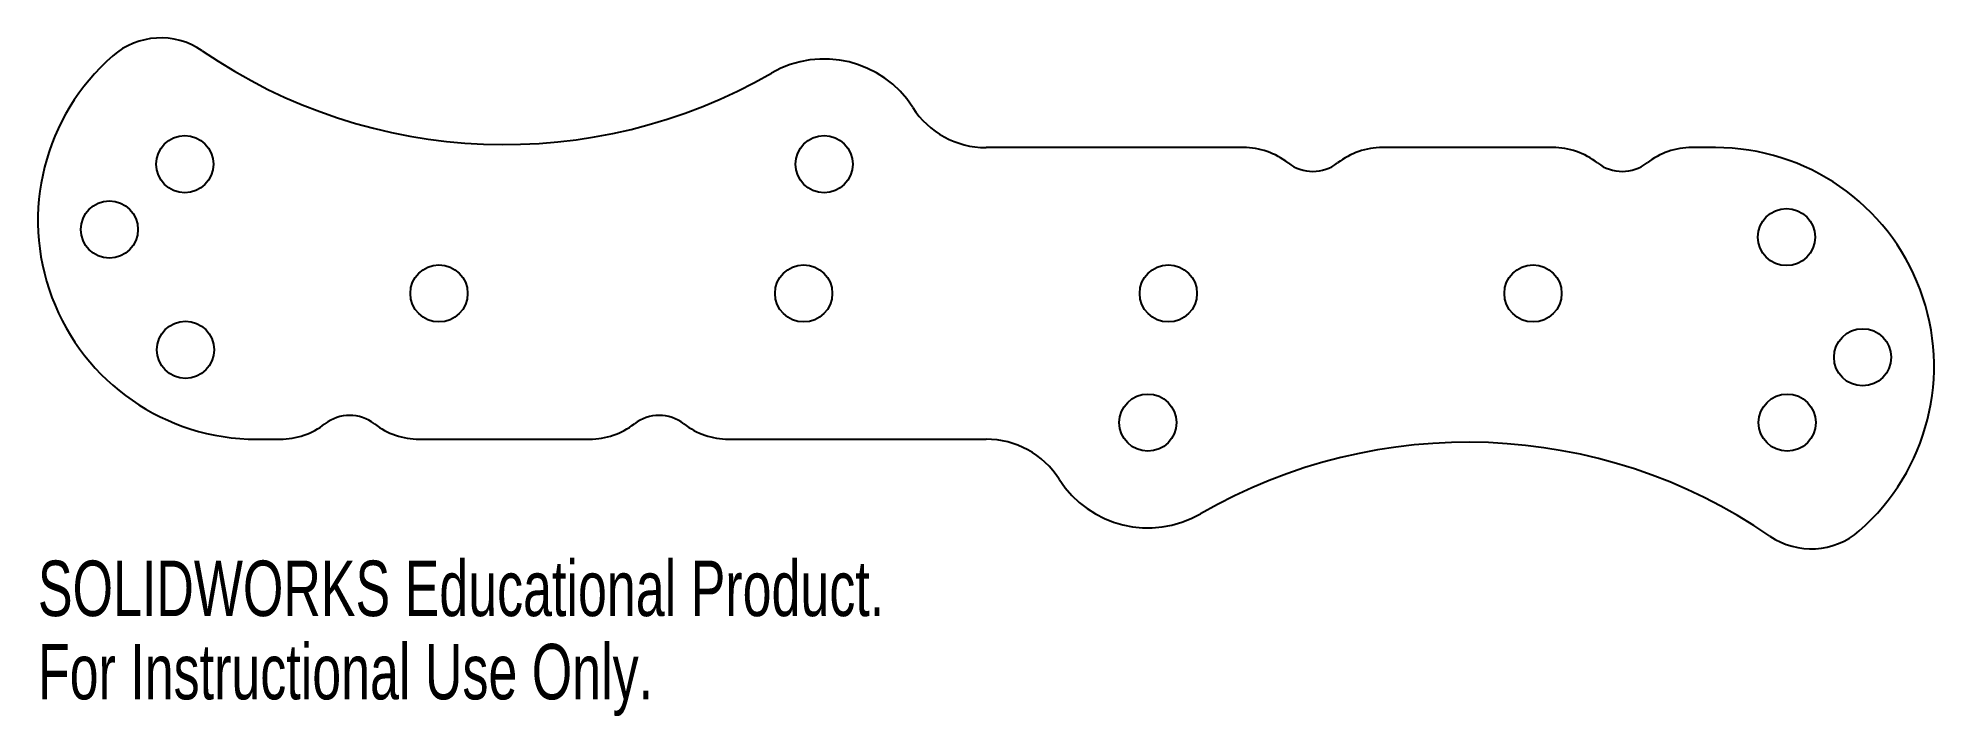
# Model space of a CAD drawing. Header units: inches. Extents: x -3.25 to 3.25, y -1.45 to 0.88.
import ezdxf

# ---------------------------------------------------------------- set-up
doc = ezdxf.new("R2010")
doc.units = ezdxf.units.IN
doc.header["$MEASUREMENT"] = 0
doc.styles.add('SLDTEXTSTYLE0', font='TXT', dxfattribs={"width": 0.7})

msp = doc.modelspace()

# ---------------------------------------------------------------- linework, layer by layer
at = {"color": 7, "linetype": 'Continuous', "lineweight": 25}
for p, q in [((0.8821, 0.5), (0, 0.5)), ((1.9427, 0.5), (1.3587, 0.5)), ((2.5, 0.5), (2.4193, 0.5)), ((-2.5, -0.5), (-2.4193, -0.5)), ((-1.9427, -0.5), (-1.3587, -0.5)), ((-0.8821, -0.5), (0, -0.5))]:
    msp.add_line(p, q, dxfattribs=at)
for centre in [(-2.7464, 0.4432), (-0.5549, 0.4432), (-3.0049, 0.2192), (2.744, 0.1933), (-1.875, 0), (-0.625, 0), (0.625, 0), (1.875, 0), (-2.744, -0.1933), (3.0049, -0.2192), (0.5549, -0.4432), (2.7464, -0.4432)]:
    msp.add_circle(centre, 0.098, dxfattribs=at)
for centre, radius, start, end in [((-2.8289, 0.6261), 0.25, 55.51115, 131.15238), ((-2.5, 0.2498), 0.7498, 131.15238, 270), ((-1.6507, 2.3411), 1.8307, 235.51115, 300), ((-0.5549, 0.4432), 0.3608, 32.57256, 120), ((0, 0.7977), 0.2977, 212.57256, 270), ((0.8821, 0.25), 0.25, 52.10882, 90), ((1.3587, 0.25), 0.25, 90, 127.89118), ((1.9427, 0.25), 0.25, 52.10882, 90), ((2.4193, 0.25), 0.25, 90, 127.89118), ((2.5, -0.2498), 0.7498, 311.15238, 90), ((1.1204, 0.5562), 0.138, 232.10882, 307.89118), ((2.181, 0.5562), 0.138, 232.10882, 307.89118), ((-2.4193, -0.25), 0.25, 270, 307.89118), ((-2.181, -0.5562), 0.138, 52.10882, 127.89118), ((-1.9427, -0.25), 0.25, 232.10882, 270), ((-1.3587, -0.25), 0.25, 270, 307.89118), ((-1.1204, -0.5562), 0.138, 52.10882, 127.89118), ((-0.8821, -0.25), 0.25, 232.10882, 270), ((0, -0.7977), 0.2977, 32.57256, 90), ((1.6507, -2.3411), 1.8307, 55.51115, 120), ((0.5549, -0.4432), 0.3608, 212.57256, 300), ((2.8289, -0.6261), 0.25, 235.51115, 311.15238)]:
    msp.add_arc(centre, radius, start, end, dxfattribs=at)

# ---------------------------------------------------------------- texts
at = {"color": 7, "linetype": 'Continuous', "char_height": 0.1903, "attachment_point": 1, "style": 'SLDTEXTSTYLE0'}
for s, insert in [('SOLIDWORKS Educational Product.', (-3.2498, -0.9162)), ('For Instructional Use Only.', (-3.2498, -1.2017))]:
    msp.add_mtext(s, dxfattribs=dict(at, insert=insert))

doc.saveas('drawing.dxf')
